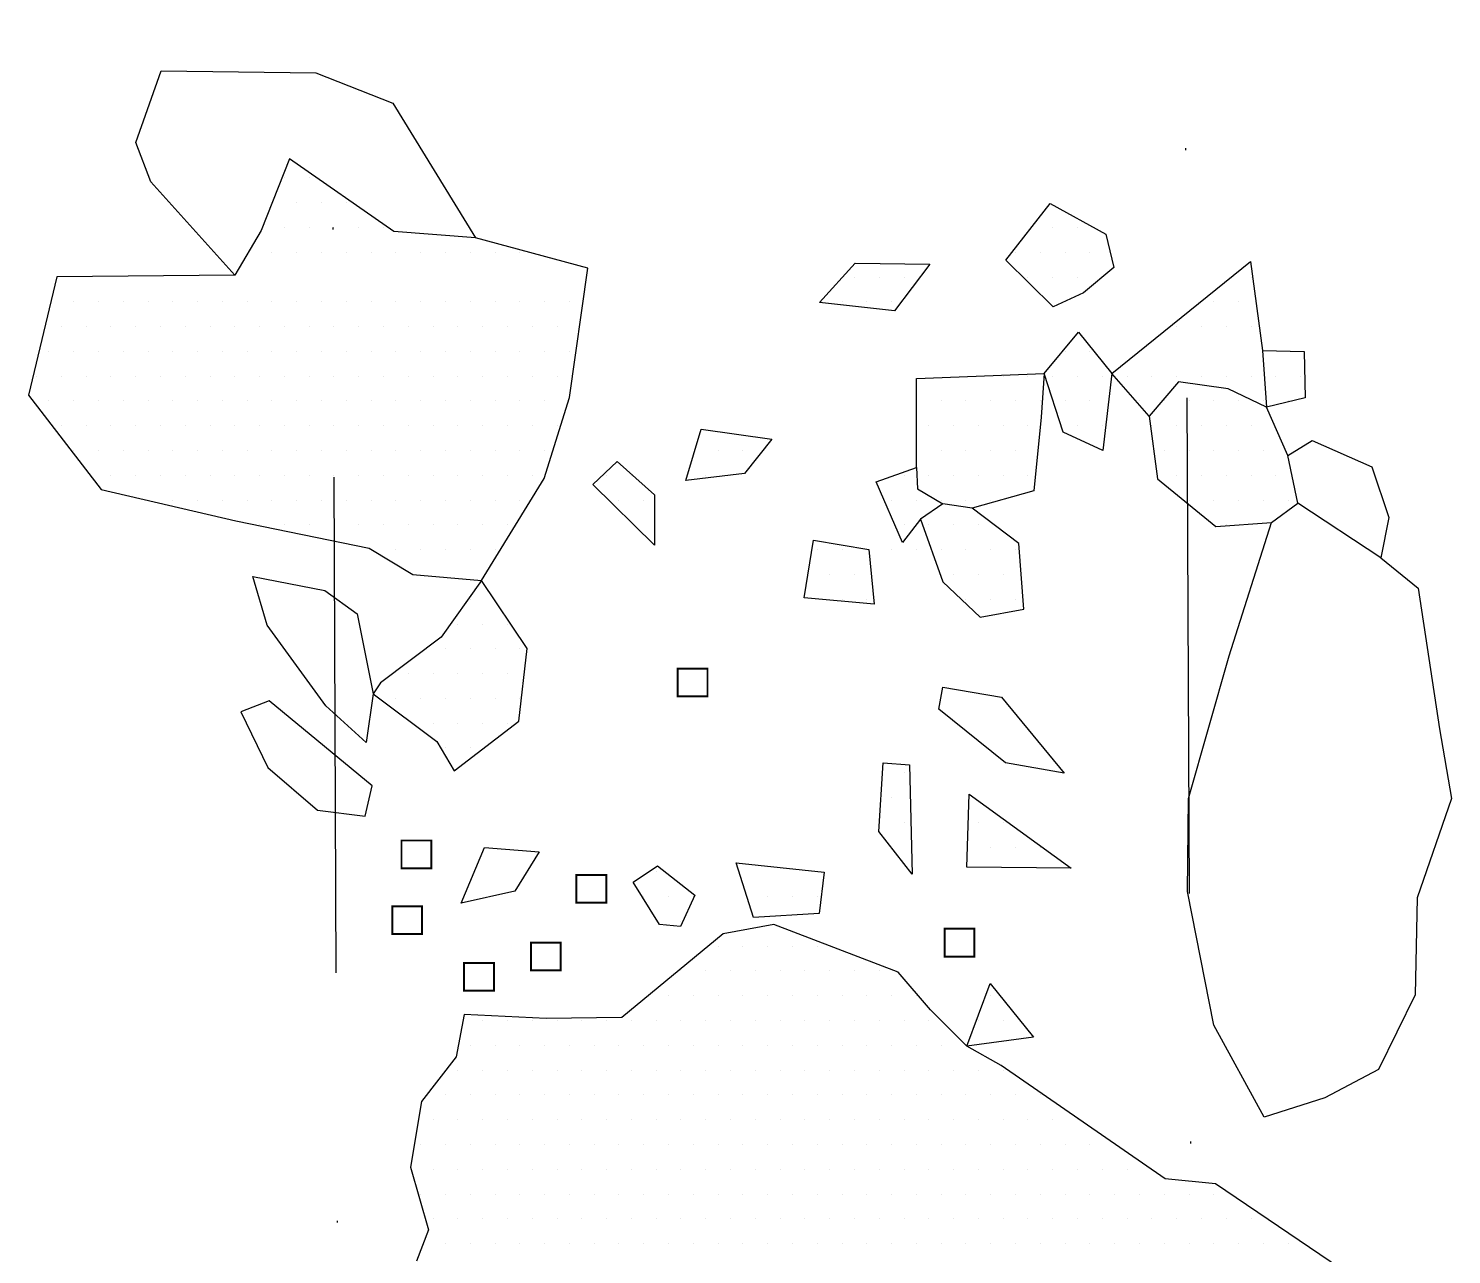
# Model space of a CAD drawing. Header units: metres. Extents: x 322 to 402, y -2061 to -1680.
# Drawn here: x 322.1 to 393.9, y -1824.3 to -1762.5 of the extents above; entities that cross this region are included whole.
import ezdxf

# ---------------------------------------------------------------- set-up
doc = ezdxf.new("R2010")
doc.units = ezdxf.units.M
doc.header["$LTSCALE"] = 25
doc.header["$MEASUREMENT"] = 0
doc.linetypes.add('STRICHPUNKTX2', pattern=[2, 1, -0.5, 0, -0.5])
doc.layers.get('0').update_dxf_attribs({"linetype": 'CONTINUOUS'})
for name, color, linetype in [('FEUER', 1, 'CONTINUOUS'), ('GRABUNGSGRENZE', 3, 'STRICHPUNKTX2'), ('STEINE', 4, 'CONTINUOUS'), ('STEINESCHRAFF', 4, 'CONTINUOUS')]:
    doc.layers.add(name, color=color, linetype=linetype)

# ---------------------------------------------------------------- blocks, each defined once
blk = doc.blocks.new('*X2')
at = {"color": 0}
for p, q in [((373.75, -1772.5), (373.75, -1772.5)), ((375, -1772.5), (375, -1772.5)), ((371.875, -1773.75), (371.875, -1773.75)), ((373.125, -1773.75), (373.125, -1773.75)), ((374.375, -1773.75), (374.375, -1773.75)), ((375.625, -1773.75), (375.625, -1773.75)), ((363.75, -1775), (363.75, -1775)), ((365, -1775), (365, -1775)), ((366.25, -1775), (366.25, -1775)), ((372.5, -1775), (372.5, -1775)), ((373.75, -1775), (373.75, -1775)), ((375, -1775), (375, -1775)), ((376.25, -1775), (376.25, -1775)), ((383.75, -1775), (383.75, -1775)), ((363.125, -1776.25), (363.125, -1776.25)), ((364.375, -1776.25), (364.375, -1776.25)), ((365.625, -1776.25), (365.625, -1776.25)), ((381.875, -1776.25), (381.875, -1776.25)), ((383.125, -1776.25), (383.125, -1776.25)), ((380, -1777.5), (380, -1777.5)), ((381.25, -1777.5), (381.25, -1777.5)), ((382.5, -1777.5), (382.5, -1777.5)), ((383.75, -1777.5), (383.75, -1777.5)), ((374.375, -1778.75), (374.375, -1778.75)), ((375.625, -1778.75), (375.625, -1778.75)), ((370, -1780), (370, -1780)), ((371.25, -1780), (371.25, -1780)), ((372.5, -1780), (372.5, -1780)), ((373.75, -1780), (373.75, -1780)), ((375, -1780), (375, -1780)), ((376.25, -1780), (376.25, -1780)), ((377.5, -1780), (377.5, -1780)), ((378.75, -1780), (378.75, -1780)), ((380, -1780), (380, -1780)), ((381.25, -1780), (381.25, -1780)), ((382.5, -1780), (382.5, -1780)), ((383.75, -1780), (383.75, -1780)), ((385, -1780), (385, -1780)), ((386.25, -1780), (386.25, -1780)), ((368.125, -1781.25), (368.125, -1781.25)), ((369.375, -1781.25), (369.375, -1781.25)), ((370.625, -1781.25), (370.625, -1781.25)), ((371.875, -1781.25), (371.875, -1781.25)), ((373.125, -1781.25), (373.125, -1781.25)), ((374.375, -1781.25), (374.375, -1781.25)), ((375.625, -1781.25), (375.625, -1781.25)), ((378.125, -1781.25), (378.125, -1781.25)), ((379.375, -1781.25), (379.375, -1781.25)), ((380.625, -1781.25), (380.625, -1781.25)), ((381.875, -1781.25), (381.875, -1781.25)), ((383.125, -1781.25), (383.125, -1781.25)), ((384.375, -1781.25), (384.375, -1781.25)), ((385.625, -1781.25), (385.625, -1781.25)), ((367.5, -1782.5), (367.5, -1782.5)), ((368.75, -1782.5), (368.75, -1782.5)), ((370, -1782.5), (370, -1782.5)), ((371.25, -1782.5), (371.25, -1782.5)), ((372.5, -1782.5), (372.5, -1782.5)), ((375, -1782.5), (375, -1782.5)), ((376.25, -1782.5), (376.25, -1782.5)), ((378.75, -1782.5), (378.75, -1782.5)), ((380, -1782.5), (380, -1782.5)), ((381.25, -1782.5), (381.25, -1782.5)), ((382.5, -1782.5), (382.5, -1782.5)), ((383.75, -1782.5), (383.75, -1782.5)), ((356.875, -1783.75), (356.875, -1783.75)), ((358.125, -1783.75), (358.125, -1783.75)), ((368.125, -1783.75), (368.125, -1783.75)), ((369.375, -1783.75), (369.375, -1783.75)), ((370.625, -1783.75), (370.625, -1783.75)), ((371.875, -1783.75), (371.875, -1783.75)), ((379.375, -1783.75), (379.375, -1783.75)), ((380.625, -1783.75), (380.625, -1783.75)), ((381.875, -1783.75), (381.875, -1783.75)), ((383.125, -1783.75), (383.125, -1783.75)), ((384.375, -1783.75), (384.375, -1783.75)), ((351.25, -1785), (351.25, -1785)), ((352.5, -1785), (352.5, -1785)), ((356.25, -1785), (356.25, -1785)), ((366.25, -1785), (366.25, -1785)), ((367.5, -1785), (367.5, -1785)), ((368.75, -1785), (368.75, -1785)), ((370, -1785), (370, -1785)), ((371.25, -1785), (371.25, -1785)), ((372.5, -1785), (372.5, -1785)), ((380, -1785), (380, -1785)), ((381.25, -1785), (381.25, -1785)), ((382.5, -1785), (382.5, -1785)), ((383.75, -1785), (383.75, -1785)), ((385, -1785), (385, -1785)), ((351.875, -1786.25), (351.875, -1786.25)), ((353.125, -1786.25), (353.125, -1786.25)), ((365.625, -1786.25), (365.625, -1786.25)), ((366.875, -1786.25), (366.875, -1786.25)), ((368.125, -1786.25), (368.125, -1786.25)), ((369.375, -1786.25), (369.375, -1786.25)), ((370.625, -1786.25), (370.625, -1786.25)), ((380.625, -1786.25), (380.625, -1786.25)), ((381.875, -1786.25), (381.875, -1786.25)), ((383.125, -1786.25), (383.125, -1786.25)), ((384.375, -1786.25), (384.375, -1786.25)), ((385.625, -1786.25), (385.625, -1786.25)), ((366.25, -1787.5), (366.25, -1787.5)), ((367.5, -1787.5), (367.5, -1787.5)), ((368.75, -1787.5), (368.75, -1787.5)), ((370, -1787.5), (370, -1787.5)), ((382.5, -1787.5), (382.5, -1787.5)), ((361.875, -1788.75), (361.875, -1788.75)), ((363.125, -1788.75), (363.125, -1788.75)), ((364.375, -1788.75), (364.375, -1788.75)), ((365.625, -1788.75), (365.625, -1788.75)), ((366.875, -1788.75), (366.875, -1788.75)), ((368.125, -1788.75), (368.125, -1788.75)), ((369.375, -1788.75), (369.375, -1788.75)), ((370.625, -1788.75), (370.625, -1788.75)), ((371.875, -1788.75), (371.875, -1788.75)), ((362.5, -1790), (362.5, -1790)), ((363.75, -1790), (363.75, -1790)), ((368.75, -1790), (368.75, -1790)), ((370, -1790), (370, -1790)), ((371.25, -1790), (371.25, -1790)), ((344.375, -1791.25), (344.375, -1791.25)), ((363.125, -1791.25), (363.125, -1791.25)), ((364.375, -1791.25), (364.375, -1791.25)), ((369.375, -1791.25), (369.375, -1791.25)), ((370.625, -1791.25), (370.625, -1791.25)), ((371.875, -1791.25), (371.875, -1791.25)), ((343.75, -1792.5), (343.75, -1792.5)), ((345, -1792.5), (345, -1792.5)), ((346.25, -1792.5), (346.25, -1792.5)), ((343.125, -1793.75), (343.125, -1793.75)), ((344.375, -1793.75), (344.375, -1793.75)), ((345.625, -1793.75), (345.625, -1793.75)), ((346.875, -1793.75), (346.875, -1793.75)), ((341.25, -1795), (341.25, -1795)), ((342.5, -1795), (342.5, -1795)), ((343.75, -1795), (343.75, -1795)), ((345, -1795), (345, -1795)), ((346.25, -1795), (346.25, -1795)), ((340.625, -1796.25), (340.625, -1796.25)), ((341.875, -1796.25), (341.875, -1796.25)), ((343.125, -1796.25), (343.125, -1796.25)), ((344.375, -1796.25), (344.375, -1796.25)), ((345.625, -1796.25), (345.625, -1796.25)), ((346.875, -1796.25), (346.875, -1796.25)), ((342.5, -1797.5), (342.5, -1797.5)), ((343.75, -1797.5), (343.75, -1797.5)), ((345, -1797.5), (345, -1797.5)), ((346.25, -1797.5), (346.25, -1797.5)), ((343.125, -1798.75), (343.125, -1798.75)), ((344.375, -1798.75), (344.375, -1798.75)), ((366.25, -1800), (366.25, -1800)), ((365.625, -1801.25), (365.625, -1801.25)), ((366.25, -1802.5), (366.25, -1802.5)), ((370, -1802.5), (370, -1802.5)), ((371.25, -1802.5), (371.25, -1802.5)), ((365.625, -1803.75), (365.625, -1803.75)), ((370.625, -1803.75), (370.625, -1803.75)), ((371.875, -1803.75), (371.875, -1803.75)), ((373.125, -1803.75), (373.125, -1803.75)), ((353.75, -1805), (353.75, -1805)), ((353.125, -1806.25), (353.125, -1806.25)), ((354.375, -1806.25), (354.375, -1806.25)), ((355.625, -1806.25), (355.625, -1806.25)), ((359.375, -1806.25), (359.375, -1806.25)), ((360.625, -1806.25), (360.625, -1806.25)), ((361.875, -1806.25), (361.875, -1806.25)), ((355, -1807.5), (355, -1807.5)), ((356.875, -1808.75), (356.875, -1808.75)), ((358.125, -1808.75), (358.125, -1808.75)), ((359.375, -1808.75), (359.375, -1808.75)), ((360.625, -1808.75), (360.625, -1808.75)), ((361.875, -1808.75), (361.875, -1808.75)), ((355, -1810), (355, -1810)), ((356.25, -1810), (356.25, -1810)), ((357.5, -1810), (357.5, -1810)), ((358.75, -1810), (358.75, -1810)), ((360, -1810), (360, -1810)), ((361.25, -1810), (361.25, -1810)), ((362.5, -1810), (362.5, -1810)), ((363.75, -1810), (363.75, -1810)), ((365, -1810), (365, -1810)), ((354.375, -1811.25), (354.375, -1811.25)), ((355.625, -1811.25), (355.625, -1811.25)), ((356.875, -1811.25), (356.875, -1811.25)), ((358.125, -1811.25), (358.125, -1811.25)), ((359.375, -1811.25), (359.375, -1811.25)), ((360.625, -1811.25), (360.625, -1811.25)), ((361.875, -1811.25), (361.875, -1811.25)), ((363.125, -1811.25), (363.125, -1811.25)), ((364.375, -1811.25), (364.375, -1811.25)), ((365.625, -1811.25), (365.625, -1811.25)), ((366.875, -1811.25), (366.875, -1811.25)), ((370.625, -1811.25), (370.625, -1811.25)), ((345, -1812.5), (345, -1812.5)), ((346.25, -1812.5), (346.25, -1812.5)), ((347.5, -1812.5), (347.5, -1812.5)), ((348.75, -1812.5), (348.75, -1812.5)), ((350, -1812.5), (350, -1812.5)), ((351.25, -1812.5), (351.25, -1812.5)), ((352.5, -1812.5), (352.5, -1812.5)), ((353.75, -1812.5), (353.75, -1812.5)), ((355, -1812.5), (355, -1812.5)), ((356.25, -1812.5), (356.25, -1812.5)), ((357.5, -1812.5), (357.5, -1812.5)), ((358.75, -1812.5), (358.75, -1812.5)), ((360, -1812.5), (360, -1812.5)), ((361.25, -1812.5), (361.25, -1812.5)), ((362.5, -1812.5), (362.5, -1812.5)), ((363.75, -1812.5), (363.75, -1812.5)), ((365, -1812.5), (365, -1812.5)), ((366.25, -1812.5), (366.25, -1812.5)), ((367.5, -1812.5), (367.5, -1812.5)), ((370, -1812.5), (370, -1812.5)), ((371.25, -1812.5), (371.25, -1812.5)), ((344.375, -1813.75), (344.375, -1813.75)), ((345.625, -1813.75), (345.625, -1813.75)), ((346.875, -1813.75), (346.875, -1813.75)), ((348.125, -1813.75), (348.125, -1813.75)), ((349.375, -1813.75), (349.375, -1813.75)), ((350.625, -1813.75), (350.625, -1813.75)), ((351.875, -1813.75), (351.875, -1813.75)), ((353.125, -1813.75), (353.125, -1813.75)), ((354.375, -1813.75), (354.375, -1813.75)), ((355.625, -1813.75), (355.625, -1813.75)), ((356.875, -1813.75), (356.875, -1813.75)), ((358.125, -1813.75), (358.125, -1813.75)), ((359.375, -1813.75), (359.375, -1813.75)), ((360.625, -1813.75), (360.625, -1813.75)), ((361.875, -1813.75), (361.875, -1813.75)), ((363.125, -1813.75), (363.125, -1813.75)), ((364.375, -1813.75), (364.375, -1813.75)), ((365.625, -1813.75), (365.625, -1813.75)), ((366.875, -1813.75), (366.875, -1813.75)), ((368.125, -1813.75), (368.125, -1813.75)), ((369.375, -1813.75), (369.375, -1813.75)), ((343.75, -1815), (343.75, -1815)), ((345, -1815), (345, -1815)), ((346.25, -1815), (346.25, -1815)), ((347.5, -1815), (347.5, -1815)), ((348.75, -1815), (348.75, -1815)), ((350, -1815), (350, -1815)), ((351.25, -1815), (351.25, -1815)), ((352.5, -1815), (352.5, -1815)), ((353.75, -1815), (353.75, -1815)), ((355, -1815), (355, -1815)), ((356.25, -1815), (356.25, -1815)), ((357.5, -1815), (357.5, -1815)), ((358.75, -1815), (358.75, -1815)), ((360, -1815), (360, -1815)), ((361.25, -1815), (361.25, -1815)), ((362.5, -1815), (362.5, -1815)), ((363.75, -1815), (363.75, -1815)), ((365, -1815), (365, -1815)), ((366.25, -1815), (366.25, -1815)), ((367.5, -1815), (367.5, -1815)), ((368.75, -1815), (368.75, -1815)), ((370, -1815), (370, -1815)), ((371.25, -1815), (371.25, -1815)), ((343.125, -1816.25), (343.125, -1816.25)), ((344.375, -1816.25), (344.375, -1816.25)), ((345.625, -1816.25), (345.625, -1816.25)), ((346.875, -1816.25), (346.875, -1816.25)), ((348.125, -1816.25), (348.125, -1816.25)), ((349.375, -1816.25), (349.375, -1816.25)), ((350.625, -1816.25), (350.625, -1816.25)), ((351.875, -1816.25), (351.875, -1816.25)), ((353.125, -1816.25), (353.125, -1816.25)), ((354.375, -1816.25), (354.375, -1816.25)), ((355.625, -1816.25), (355.625, -1816.25)), ((356.875, -1816.25), (356.875, -1816.25)), ((358.125, -1816.25), (358.125, -1816.25)), ((359.375, -1816.25), (359.375, -1816.25)), ((360.625, -1816.25), (360.625, -1816.25)), ((361.875, -1816.25), (361.875, -1816.25)), ((363.125, -1816.25), (363.125, -1816.25)), ((364.375, -1816.25), (364.375, -1816.25)), ((365.625, -1816.25), (365.625, -1816.25)), ((366.875, -1816.25), (366.875, -1816.25)), ((368.125, -1816.25), (368.125, -1816.25)), ((369.375, -1816.25), (369.375, -1816.25)), ((370.625, -1816.25), (370.625, -1816.25)), ((371.875, -1816.25), (371.875, -1816.25)), ((373.125, -1816.25), (373.125, -1816.25)), ((342.5, -1817.5), (342.5, -1817.5)), ((343.75, -1817.5), (343.75, -1817.5)), ((345, -1817.5), (345, -1817.5)), ((346.25, -1817.5), (346.25, -1817.5)), ((347.5, -1817.5), (347.5, -1817.5)), ((348.75, -1817.5), (348.75, -1817.5)), ((350, -1817.5), (350, -1817.5)), ((351.25, -1817.5), (351.25, -1817.5)), ((352.5, -1817.5), (352.5, -1817.5)), ((353.75, -1817.5), (353.75, -1817.5)), ((355, -1817.5), (355, -1817.5)), ((356.25, -1817.5), (356.25, -1817.5)), ((357.5, -1817.5), (357.5, -1817.5)), ((358.75, -1817.5), (358.75, -1817.5)), ((360, -1817.5), (360, -1817.5)), ((361.25, -1817.5), (361.25, -1817.5)), ((362.5, -1817.5), (362.5, -1817.5)), ((363.75, -1817.5), (363.75, -1817.5)), ((365, -1817.5), (365, -1817.5)), ((366.25, -1817.5), (366.25, -1817.5)), ((367.5, -1817.5), (367.5, -1817.5)), ((368.75, -1817.5), (368.75, -1817.5)), ((370, -1817.5), (370, -1817.5)), ((371.25, -1817.5), (371.25, -1817.5)), ((372.5, -1817.5), (372.5, -1817.5)), ((373.75, -1817.5), (373.75, -1817.5)), ((375, -1817.5), (375, -1817.5)), ((341.875, -1818.75), (341.875, -1818.75)), ((343.125, -1818.75), (343.125, -1818.75)), ((344.375, -1818.75), (344.375, -1818.75)), ((345.625, -1818.75), (345.625, -1818.75)), ((346.875, -1818.75), (346.875, -1818.75)), ((348.125, -1818.75), (348.125, -1818.75)), ((349.375, -1818.75), (349.375, -1818.75)), ((350.625, -1818.75), (350.625, -1818.75)), ((351.875, -1818.75), (351.875, -1818.75)), ((353.125, -1818.75), (353.125, -1818.75)), ((354.375, -1818.75), (354.375, -1818.75)), ((355.625, -1818.75), (355.625, -1818.75)), ((356.875, -1818.75), (356.875, -1818.75)), ((358.125, -1818.75), (358.125, -1818.75)), ((359.375, -1818.75), (359.375, -1818.75)), ((360.625, -1818.75), (360.625, -1818.75)), ((361.875, -1818.75), (361.875, -1818.75)), ((363.125, -1818.75), (363.125, -1818.75)), ((364.375, -1818.75), (364.375, -1818.75)), ((365.625, -1818.75), (365.625, -1818.75)), ((366.875, -1818.75), (366.875, -1818.75)), ((368.125, -1818.75), (368.125, -1818.75)), ((369.375, -1818.75), (369.375, -1818.75)), ((370.625, -1818.75), (370.625, -1818.75)), ((371.875, -1818.75), (371.875, -1818.75)), ((373.125, -1818.75), (373.125, -1818.75)), ((374.375, -1818.75), (374.375, -1818.75)), ((375.625, -1818.75), (375.625, -1818.75)), ((376.875, -1818.75), (376.875, -1818.75)), ((342.5, -1820), (342.5, -1820)), ((343.75, -1820), (343.75, -1820)), ((345, -1820), (345, -1820)), ((346.25, -1820), (346.25, -1820)), ((347.5, -1820), (347.5, -1820)), ((348.75, -1820), (348.75, -1820)), ((350, -1820), (350, -1820)), ((351.25, -1820), (351.25, -1820)), ((352.5, -1820), (352.5, -1820)), ((353.75, -1820), (353.75, -1820)), ((355, -1820), (355, -1820)), ((356.25, -1820), (356.25, -1820)), ((357.5, -1820), (357.5, -1820)), ((358.75, -1820), (358.75, -1820)), ((360, -1820), (360, -1820)), ((361.25, -1820), (361.25, -1820)), ((362.5, -1820), (362.5, -1820)), ((363.75, -1820), (363.75, -1820)), ((365, -1820), (365, -1820)), ((366.25, -1820), (366.25, -1820)), ((367.5, -1820), (367.5, -1820)), ((368.75, -1820), (368.75, -1820)), ((370, -1820), (370, -1820)), ((371.25, -1820), (371.25, -1820)), ((372.5, -1820), (372.5, -1820)), ((373.75, -1820), (373.75, -1820)), ((375, -1820), (375, -1820)), ((376.25, -1820), (376.25, -1820)), ((377.5, -1820), (377.5, -1820)), ((341.875, -1821.25), (341.875, -1821.25)), ((343.125, -1821.25), (343.125, -1821.25)), ((344.375, -1821.25), (344.375, -1821.25)), ((345.625, -1821.25), (345.625, -1821.25)), ((346.875, -1821.25), (346.875, -1821.25)), ((348.125, -1821.25), (348.125, -1821.25)), ((349.375, -1821.25), (349.375, -1821.25)), ((350.625, -1821.25), (350.625, -1821.25)), ((351.875, -1821.25), (351.875, -1821.25)), ((353.125, -1821.25), (353.125, -1821.25)), ((354.375, -1821.25), (354.375, -1821.25)), ((355.625, -1821.25), (355.625, -1821.25)), ((356.875, -1821.25), (356.875, -1821.25)), ((358.125, -1821.25), (358.125, -1821.25)), ((359.375, -1821.25), (359.375, -1821.25)), ((360.625, -1821.25), (360.625, -1821.25)), ((361.875, -1821.25), (361.875, -1821.25)), ((363.125, -1821.25), (363.125, -1821.25)), ((364.375, -1821.25), (364.375, -1821.25)), ((365.625, -1821.25), (365.625, -1821.25)), ((366.875, -1821.25), (366.875, -1821.25)), ((368.125, -1821.25), (368.125, -1821.25)), ((369.375, -1821.25), (369.375, -1821.25)), ((370.625, -1821.25), (370.625, -1821.25)), ((371.875, -1821.25), (371.875, -1821.25)), ((373.125, -1821.25), (373.125, -1821.25)), ((374.375, -1821.25), (374.375, -1821.25)), ((375.625, -1821.25), (375.625, -1821.25)), ((376.875, -1821.25), (376.875, -1821.25)), ((378.125, -1821.25), (378.125, -1821.25)), ((379.375, -1821.25), (379.375, -1821.25)), ((380.625, -1821.25), (380.625, -1821.25)), ((381.875, -1821.25), (381.875, -1821.25)), ((342.5, -1822.5), (342.5, -1822.5)), ((343.75, -1822.5), (343.75, -1822.5)), ((345, -1822.5), (345, -1822.5)), ((346.25, -1822.5), (346.25, -1822.5)), ((347.5, -1822.5), (347.5, -1822.5)), ((348.75, -1822.5), (348.75, -1822.5)), ((350, -1822.5), (350, -1822.5)), ((351.25, -1822.5), (351.25, -1822.5)), ((352.5, -1822.5), (352.5, -1822.5)), ((353.75, -1822.5), (353.75, -1822.5)), ((355, -1822.5), (355, -1822.5)), ((356.25, -1822.5), (356.25, -1822.5)), ((357.5, -1822.5), (357.5, -1822.5)), ((358.75, -1822.5), (358.75, -1822.5)), ((360, -1822.5), (360, -1822.5)), ((361.25, -1822.5), (361.25, -1822.5)), ((362.5, -1822.5), (362.5, -1822.5)), ((363.75, -1822.5), (363.75, -1822.5)), ((365, -1822.5), (365, -1822.5)), ((366.25, -1822.5), (366.25, -1822.5)), ((367.5, -1822.5), (367.5, -1822.5)), ((368.75, -1822.5), (368.75, -1822.5)), ((370, -1822.5), (370, -1822.5)), ((371.25, -1822.5), (371.25, -1822.5)), ((372.5, -1822.5), (372.5, -1822.5)), ((373.75, -1822.5), (373.75, -1822.5)), ((375, -1822.5), (375, -1822.5)), ((376.25, -1822.5), (376.25, -1822.5)), ((377.5, -1822.5), (377.5, -1822.5)), ((378.75, -1822.5), (378.75, -1822.5)), ((380, -1822.5), (380, -1822.5)), ((381.25, -1822.5), (381.25, -1822.5)), ((382.5, -1822.5), (382.5, -1822.5)), ((383.75, -1822.5), (383.75, -1822.5)), ((343.125, -1823.75), (343.125, -1823.75)), ((344.375, -1823.75), (344.375, -1823.75)), ((345.625, -1823.75), (345.625, -1823.75)), ((346.875, -1823.75), (346.875, -1823.75)), ((348.125, -1823.75), (348.125, -1823.75)), ((349.375, -1823.75), (349.375, -1823.75)), ((350.625, -1823.75), (350.625, -1823.75)), ((351.875, -1823.75), (351.875, -1823.75)), ((353.125, -1823.75), (353.125, -1823.75)), ((354.375, -1823.75), (354.375, -1823.75)), ((355.625, -1823.75), (355.625, -1823.75)), ((356.875, -1823.75), (356.875, -1823.75)), ((358.125, -1823.75), (358.125, -1823.75)), ((359.375, -1823.75), (359.375, -1823.75)), ((360.625, -1823.75), (360.625, -1823.75)), ((361.875, -1823.75), (361.875, -1823.75)), ((363.125, -1823.75), (363.125, -1823.75)), ((364.375, -1823.75), (364.375, -1823.75)), ((365.625, -1823.75), (365.625, -1823.75)), ((366.875, -1823.75), (366.875, -1823.75)), ((368.125, -1823.75), (368.125, -1823.75)), ((369.375, -1823.75), (369.375, -1823.75)), ((370.625, -1823.75), (370.625, -1823.75)), ((371.875, -1823.75), (371.875, -1823.75)), ((373.125, -1823.75), (373.125, -1823.75)), ((374.375, -1823.75), (374.375, -1823.75)), ((375.625, -1823.75), (375.625, -1823.75)), ((376.875, -1823.75), (376.875, -1823.75)), ((378.125, -1823.75), (378.125, -1823.75)), ((379.375, -1823.75), (379.375, -1823.75)), ((380.625, -1823.75), (380.625, -1823.75)), ((381.875, -1823.75), (381.875, -1823.75)), ((383.125, -1823.75), (383.125, -1823.75)), ((384.375, -1823.75), (384.375, -1823.75)), ((385.625, -1823.75), (385.625, -1823.75))]:
    blk.add_line(p, q, dxfattribs=at)
blk = doc.blocks.new('*X4')
at = {"color": 0}
for p, q in [((335, -1770), (335, -1770)), ((336.25, -1770), (336.25, -1770)), ((335.625, -1771.25), (335.625, -1771.25)), ((336.875, -1771.25), (336.875, -1771.25)), ((338.125, -1771.25), (338.125, -1771.25)), ((335, -1772.5), (335, -1772.5)), ((336.25, -1772.5), (336.25, -1772.5)), ((337.5, -1772.5), (337.5, -1772.5)), ((338.75, -1772.5), (338.75, -1772.5)), ((340, -1772.5), (340, -1772.5)), ((334.375, -1773.75), (334.375, -1773.75)), ((335.625, -1773.75), (335.625, -1773.75)), ((336.875, -1773.75), (336.875, -1773.75)), ((338.125, -1773.75), (338.125, -1773.75)), ((339.375, -1773.75), (339.375, -1773.75)), ((340.625, -1773.75), (340.625, -1773.75)), ((341.875, -1773.75), (341.875, -1773.75)), ((343.125, -1773.75), (343.125, -1773.75)), ((344.375, -1773.75), (344.375, -1773.75)), ((345.625, -1773.75), (345.625, -1773.75)), ((346.875, -1773.75), (346.875, -1773.75)), ((324.375, -1776.25), (324.375, -1776.25)), ((325.625, -1776.25), (325.625, -1776.25)), ((326.875, -1776.25), (326.875, -1776.25)), ((328.125, -1776.25), (328.125, -1776.25)), ((329.375, -1776.25), (329.375, -1776.25)), ((330.625, -1776.25), (330.625, -1776.25)), ((331.875, -1776.25), (331.875, -1776.25)), ((333.125, -1776.25), (333.125, -1776.25)), ((334.375, -1776.25), (334.375, -1776.25)), ((335.625, -1776.25), (335.625, -1776.25)), ((336.875, -1776.25), (336.875, -1776.25)), ((338.125, -1776.25), (338.125, -1776.25)), ((339.375, -1776.25), (339.375, -1776.25)), ((340.625, -1776.25), (340.625, -1776.25)), ((341.875, -1776.25), (341.875, -1776.25)), ((343.125, -1776.25), (343.125, -1776.25)), ((344.375, -1776.25), (344.375, -1776.25)), ((345.625, -1776.25), (345.625, -1776.25)), ((346.875, -1776.25), (346.875, -1776.25)), ((348.125, -1776.25), (348.125, -1776.25)), ((349.375, -1776.25), (349.375, -1776.25)), ((323.75, -1777.5), (323.75, -1777.5)), ((325, -1777.5), (325, -1777.5)), ((326.25, -1777.5), (326.25, -1777.5)), ((327.5, -1777.5), (327.5, -1777.5)), ((328.75, -1777.5), (328.75, -1777.5)), ((330, -1777.5), (330, -1777.5)), ((331.25, -1777.5), (331.25, -1777.5)), ((332.5, -1777.5), (332.5, -1777.5)), ((333.75, -1777.5), (333.75, -1777.5)), ((335, -1777.5), (335, -1777.5)), ((336.25, -1777.5), (336.25, -1777.5)), ((337.5, -1777.5), (337.5, -1777.5)), ((338.75, -1777.5), (338.75, -1777.5)), ((340, -1777.5), (340, -1777.5)), ((341.25, -1777.5), (341.25, -1777.5)), ((342.5, -1777.5), (342.5, -1777.5)), ((343.75, -1777.5), (343.75, -1777.5)), ((345, -1777.5), (345, -1777.5)), ((346.25, -1777.5), (346.25, -1777.5)), ((347.5, -1777.5), (347.5, -1777.5)), ((348.75, -1777.5), (348.75, -1777.5)), ((323.125, -1778.75), (323.125, -1778.75)), ((324.375, -1778.75), (324.375, -1778.75)), ((325.625, -1778.75), (325.625, -1778.75)), ((326.875, -1778.75), (326.875, -1778.75)), ((328.125, -1778.75), (328.125, -1778.75)), ((329.375, -1778.75), (329.375, -1778.75)), ((330.625, -1778.75), (330.625, -1778.75)), ((331.875, -1778.75), (331.875, -1778.75)), ((333.125, -1778.75), (333.125, -1778.75)), ((334.375, -1778.75), (334.375, -1778.75)), ((335.625, -1778.75), (335.625, -1778.75)), ((336.875, -1778.75), (336.875, -1778.75)), ((338.125, -1778.75), (338.125, -1778.75)), ((339.375, -1778.75), (339.375, -1778.75)), ((340.625, -1778.75), (340.625, -1778.75)), ((341.875, -1778.75), (341.875, -1778.75)), ((343.125, -1778.75), (343.125, -1778.75)), ((344.375, -1778.75), (344.375, -1778.75)), ((345.625, -1778.75), (345.625, -1778.75)), ((346.875, -1778.75), (346.875, -1778.75)), ((348.125, -1778.75), (348.125, -1778.75)), ((349.375, -1778.75), (349.375, -1778.75)), ((322.5, -1780), (322.5, -1780)), ((323.75, -1780), (323.75, -1780)), ((325, -1780), (325, -1780)), ((326.25, -1780), (326.25, -1780)), ((327.5, -1780), (327.5, -1780)), ((328.75, -1780), (328.75, -1780)), ((330, -1780), (330, -1780)), ((331.25, -1780), (331.25, -1780)), ((332.5, -1780), (332.5, -1780)), ((333.75, -1780), (333.75, -1780)), ((335, -1780), (335, -1780)), ((336.25, -1780), (336.25, -1780)), ((337.5, -1780), (337.5, -1780)), ((338.75, -1780), (338.75, -1780)), ((340, -1780), (340, -1780)), ((341.25, -1780), (341.25, -1780)), ((342.5, -1780), (342.5, -1780)), ((343.75, -1780), (343.75, -1780)), ((345, -1780), (345, -1780)), ((346.25, -1780), (346.25, -1780)), ((347.5, -1780), (347.5, -1780)), ((348.75, -1780), (348.75, -1780)), ((323.125, -1781.25), (323.125, -1781.25)), ((324.375, -1781.25), (324.375, -1781.25)), ((325.625, -1781.25), (325.625, -1781.25)), ((326.875, -1781.25), (326.875, -1781.25)), ((328.125, -1781.25), (328.125, -1781.25)), ((329.375, -1781.25), (329.375, -1781.25)), ((330.625, -1781.25), (330.625, -1781.25)), ((331.875, -1781.25), (331.875, -1781.25)), ((333.125, -1781.25), (333.125, -1781.25)), ((334.375, -1781.25), (334.375, -1781.25)), ((335.625, -1781.25), (335.625, -1781.25)), ((336.875, -1781.25), (336.875, -1781.25)), ((338.125, -1781.25), (338.125, -1781.25)), ((339.375, -1781.25), (339.375, -1781.25)), ((340.625, -1781.25), (340.625, -1781.25)), ((341.875, -1781.25), (341.875, -1781.25)), ((343.125, -1781.25), (343.125, -1781.25)), ((344.375, -1781.25), (344.375, -1781.25)), ((345.625, -1781.25), (345.625, -1781.25)), ((346.875, -1781.25), (346.875, -1781.25)), ((348.125, -1781.25), (348.125, -1781.25)), ((323.75, -1782.5), (323.75, -1782.5)), ((325, -1782.5), (325, -1782.5)), ((326.25, -1782.5), (326.25, -1782.5)), ((327.5, -1782.5), (327.5, -1782.5)), ((328.75, -1782.5), (328.75, -1782.5)), ((330, -1782.5), (330, -1782.5)), ((331.25, -1782.5), (331.25, -1782.5)), ((332.5, -1782.5), (332.5, -1782.5)), ((333.75, -1782.5), (333.75, -1782.5)), ((335, -1782.5), (335, -1782.5)), ((336.25, -1782.5), (336.25, -1782.5)), ((337.5, -1782.5), (337.5, -1782.5)), ((338.75, -1782.5), (338.75, -1782.5)), ((340, -1782.5), (340, -1782.5)), ((341.25, -1782.5), (341.25, -1782.5)), ((342.5, -1782.5), (342.5, -1782.5)), ((343.75, -1782.5), (343.75, -1782.5)), ((345, -1782.5), (345, -1782.5)), ((346.25, -1782.5), (346.25, -1782.5)), ((347.5, -1782.5), (347.5, -1782.5)), ((348.75, -1782.5), (348.75, -1782.5)), ((324.375, -1783.75), (324.375, -1783.75)), ((325.625, -1783.75), (325.625, -1783.75)), ((326.875, -1783.75), (326.875, -1783.75)), ((328.125, -1783.75), (328.125, -1783.75)), ((329.375, -1783.75), (329.375, -1783.75)), ((330.625, -1783.75), (330.625, -1783.75)), ((331.875, -1783.75), (331.875, -1783.75)), ((333.125, -1783.75), (333.125, -1783.75)), ((334.375, -1783.75), (334.375, -1783.75)), ((335.625, -1783.75), (335.625, -1783.75)), ((336.875, -1783.75), (336.875, -1783.75)), ((338.125, -1783.75), (338.125, -1783.75)), ((339.375, -1783.75), (339.375, -1783.75)), ((340.625, -1783.75), (340.625, -1783.75)), ((341.875, -1783.75), (341.875, -1783.75)), ((343.125, -1783.75), (343.125, -1783.75)), ((344.375, -1783.75), (344.375, -1783.75)), ((345.625, -1783.75), (345.625, -1783.75)), ((346.875, -1783.75), (346.875, -1783.75)), ((348.125, -1783.75), (348.125, -1783.75)), ((326.25, -1785), (326.25, -1785)), ((327.5, -1785), (327.5, -1785)), ((328.75, -1785), (328.75, -1785)), ((330, -1785), (330, -1785)), ((331.25, -1785), (331.25, -1785)), ((332.5, -1785), (332.5, -1785)), ((333.75, -1785), (333.75, -1785)), ((335, -1785), (335, -1785)), ((336.25, -1785), (336.25, -1785)), ((337.5, -1785), (337.5, -1785)), ((338.75, -1785), (338.75, -1785)), ((340, -1785), (340, -1785)), ((341.25, -1785), (341.25, -1785)), ((342.5, -1785), (342.5, -1785)), ((343.75, -1785), (343.75, -1785)), ((345, -1785), (345, -1785)), ((346.25, -1785), (346.25, -1785)), ((347.5, -1785), (347.5, -1785)), ((328.125, -1786.25), (328.125, -1786.25)), ((329.375, -1786.25), (329.375, -1786.25)), ((330.625, -1786.25), (330.625, -1786.25)), ((331.875, -1786.25), (331.875, -1786.25)), ((333.125, -1786.25), (333.125, -1786.25)), ((334.375, -1786.25), (334.375, -1786.25)), ((335.625, -1786.25), (335.625, -1786.25)), ((336.875, -1786.25), (336.875, -1786.25)), ((338.125, -1786.25), (338.125, -1786.25)), ((339.375, -1786.25), (339.375, -1786.25)), ((340.625, -1786.25), (340.625, -1786.25)), ((341.875, -1786.25), (341.875, -1786.25)), ((343.125, -1786.25), (343.125, -1786.25)), ((344.375, -1786.25), (344.375, -1786.25)), ((345.625, -1786.25), (345.625, -1786.25)), ((346.875, -1786.25), (346.875, -1786.25)), ((333.75, -1787.5), (333.75, -1787.5)), ((335, -1787.5), (335, -1787.5)), ((336.25, -1787.5), (336.25, -1787.5)), ((337.5, -1787.5), (337.5, -1787.5)), ((338.75, -1787.5), (338.75, -1787.5)), ((340, -1787.5), (340, -1787.5)), ((341.25, -1787.5), (341.25, -1787.5)), ((342.5, -1787.5), (342.5, -1787.5)), ((343.75, -1787.5), (343.75, -1787.5)), ((345, -1787.5), (345, -1787.5)), ((346.25, -1787.5), (346.25, -1787.5)), ((340.625, -1788.75), (340.625, -1788.75)), ((341.875, -1788.75), (341.875, -1788.75)), ((343.125, -1788.75), (343.125, -1788.75)), ((344.375, -1788.75), (344.375, -1788.75)), ((345.625, -1788.75), (345.625, -1788.75))]:
    blk.add_line(p, q, dxfattribs=at)
blk = doc.blocks.new('RL')
at = {"layer": 'FEUER', "const_width": 0.1}
blk.add_lwpolyline([(0, -1.4), (0, 0), (1.5, 0), (1.5, -1.4), (0, -1.4)], dxfattribs=at)

msp = doc.modelspace()

# ---------------------------------------------------------------- linework, layer by layer
at = {"layer": 'GRABUNGSGRENZE'}
msp.add_lwpolyline([(338.727, -2060.592), (337.045, -1680.365)], dxfattribs=at)
at = {"layer": 'GRABUNGSGRENZE', "flags": 128}
msp.add_lwpolyline([(380, -1680.899), (381.429, -1963.428), (385.706, -1979.348), (385.152, -2060.719)], dxfattribs=at)
at = {"layer": 'STEINE'}
for points in [[(332.504, -1774.896), (328.272, -1770.2), (327.508, -1768.21), (328.786, -1764.589), (336.591, -1764.695), (340.468, -1766.228), (344.647, -1773.015)], [(332.504, -1774.896), (323.525, -1774.993), (322.094, -1780.962), (325.764, -1785.708), (332.549, -1787.293), (339.282, -1788.674), (341.475, -1790.002), (344.944, -1790.31), (348.11, -1785.159), (349.387, -1781.078), (350.309, -1774.549), (344.647, -1773.015), (340.515, -1772.707), (335.262, -1769.031), (333.832, -1772.652), (332.504, -1774.896)], [(373.776, -1776.5), (371.379, -1774.152), (373.626, -1771.296), (376.431, -1772.828), (376.838, -1774.512), (375.307, -1775.787), (373.776, -1776.5)], [(361.991, -1776.29), (363.778, -1774.301), (367.553, -1774.354), (365.766, -1776.7), (361.991, -1776.29)], [(378.619, -1782.012), (376.733, -1779.869), (383.725, -1774.21), (384.335, -1778.699), (384.537, -1781.556), (382.599, -1780.637), (380.1, -1780.279), (378.619, -1782.012), (379.026, -1785.176), (381.983, -1787.575), (384.789, -1787.372), (386.116, -1786.404), (385.608, -1784.006), (384.537, -1781.556)], [(373.315, -1779.867), (375.05, -1777.776), (376.733, -1779.869), (376.272, -1783.746), (374.283, -1782.826), (373.315, -1779.867)], [(384.335, -1778.699), (386.427, -1778.752), (386.476, -1781.098), (384.537, -1781.556)], [(366.884, -1784.608), (366.887, -1780.118), (373.315, -1779.867), (373.161, -1782.061), (372.801, -1785.785), (369.689, -1786.65)], [(355.252, -1785.265), (356.019, -1782.663), (359.59, -1783.176), (358.211, -1784.909), (355.252, -1785.265)], [(385.608, -1784.006), (386.832, -1783.241), (389.842, -1784.569), (390.707, -1787.121), (390.298, -1789.161), (386.116, -1786.404)], [(350.558, -1785.466), (351.783, -1784.294), (353.67, -1785.978), (353.669, -1788.529), (350.558, -1785.466)], [(367.087, -1787.21), (367.087, -1787.21), (366.168, -1788.383), (364.843, -1785.321), (366.884, -1784.608), (366.935, -1785.679), (368.21, -1786.445)], [(367.087, -1787.21), (368.207, -1790.374), (370.094, -1792.16), (372.288, -1791.753), (372.035, -1788.437), (369.689, -1786.65), (368.21, -1786.445), (367.087, -1787.21)], [(390.298, -1789.161), (392.185, -1790.693), (393.253, -1797.784), (393.863, -1801.305), (392.126, -1806.304), (392.021, -1811.201), (390.182, -1814.975), (387.478, -1816.402), (384.416, -1817.37), (381.868, -1812.726), (380.545, -1805.991), (380.599, -1801.298), (382.643, -1794.105), (384.789, -1787.372)], [(364.484, -1788.739), (364.738, -1791.494), (361.218, -1791.186), (361.678, -1788.278), (364.484, -1788.739)], [(333.414, -1790.1), (337.036, -1790.816), (338.668, -1791.99), (339.482, -1796.021), (339.124, -1798.469), (337.084, -1796.632), (334.127, -1792.549), (333.414, -1790.1)], [(339.482, -1796.021), (342.695, -1798.42), (343.561, -1799.9), (346.828, -1797.402), (347.238, -1793.729), (344.944, -1790.31), (342.902, -1793.166), (339.84, -1795.46), (339.482, -1796.021)], [(339.429, -1800.663), (334.227, -1796.375), (332.799, -1796.936), (334.174, -1799.742), (336.673, -1801.886), (339.071, -1802.194), (339.429, -1800.663)], [(368, -1796.801), (368.205, -1795.679), (371.163, -1796.191), (374.324, -1800.019), (371.366, -1799.507), (368, -1796.801)], [(366.669, -1805.116), (364.987, -1802.973), (365.193, -1799.504), (366.519, -1799.607), (366.669, -1805.116)], [(369.424, -1804.761), (369.528, -1801.088), (374.679, -1804.815), (369.424, -1804.761)], [(343.915, -1806.584), (345.09, -1803.778), (347.845, -1803.984), (346.619, -1805.973), (343.915, -1806.584)], [(353.914, -1807.66), (352.588, -1805.517), (353.813, -1804.701), (355.7, -1806.182), (354.985, -1807.763), (353.914, -1807.66)], [(358.658, -1807.306), (357.792, -1804.55), (362.231, -1805.012), (361.974, -1807.104), (358.658, -1807.306)], [(389.87, -1826.097), (381.966, -1820.736), (379.415, -1820.479), (371.153, -1814.761), (369.419, -1813.791), (367.584, -1811.953), (365.952, -1810.065), (359.678, -1807.663), (357.127, -1808.121), (352.023, -1812.353), (348.197, -1812.402), (344.065, -1812.196), (343.656, -1814.338), (341.92, -1816.582), (341.357, -1819.898), (342.273, -1823.061), (341.66, -1824.642)], [(369.419, -1813.791), (370.594, -1810.628), (372.787, -1813.333), (369.419, -1813.791)]]:
    msp.add_lwpolyline(points, dxfattribs=at)

# ---------------------------------------------------------------- block references
at = {"layer": 'FEUER'}
for p in [(354.839, -1794.754), (340.907, -1803.419), (349.732, -1805.158), (340.446, -1806.735), (368.3, -1807.872), (347.434, -1808.575), (344.066, -1809.594)]:
    msp.add_blockref('RL', p, dxfattribs=at)
at = {"layer": 'STEINESCHRAFF'}
for name in ['*X4', '*X2']:
    msp.add_blockref(name, (0, 0), dxfattribs=at)

doc.saveas('drawing.dxf')
